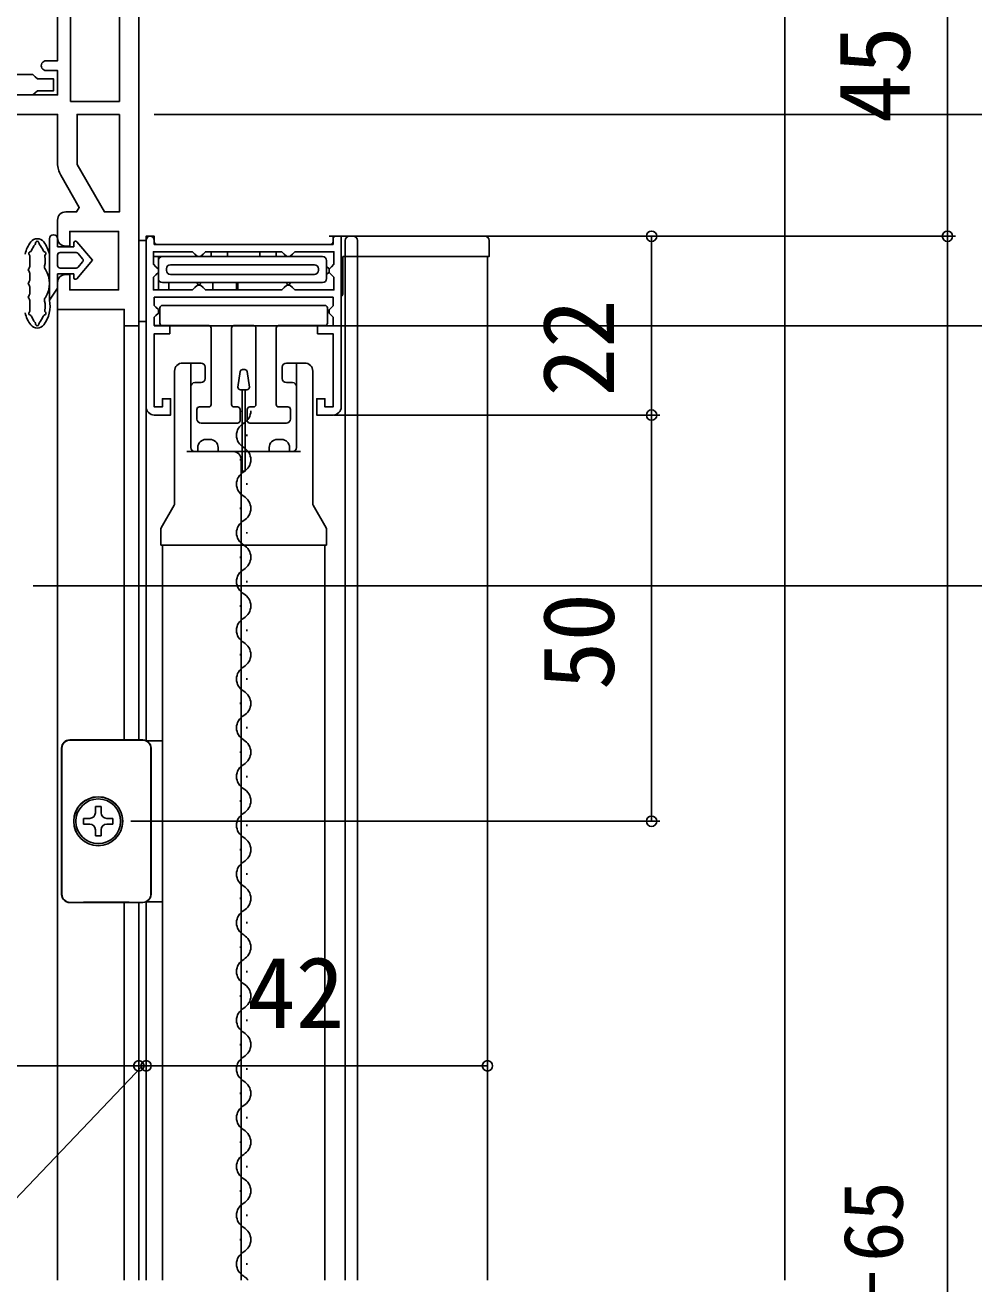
# Model space of a CAD drawing. Units: millimetres, scale not verified. Extents: x -525 to 525, y -783 to 778.
# Drawn here: x -294 to -177.3, y 231.4 to 386.3 of the extents above; entities that cross this region are included whole.
import ezdxf
from ezdxf.enums import TextEntityAlignment as Align

# ---------------------------------------------------------------- set-up
doc = ezdxf.new("R2010")
doc.units = ezdxf.units.MM
doc.header["$LTSCALE"] = 4
for name, color, linetype in [('0-3_YKK_11', 7, 'Continuous'), ('0-5_YKK_12', 2, 'Continuous'), ('0-6_YKK_13', 4, 'Continuous'), ('0-8_YKK_D', 6, 'Continuous'), ('0-A_YSS_K', 3, 'Continuous')]:
    doc.layers.add(name, color=color, linetype=linetype)
doc.styles.add('ＭＳ ゴシック', font='')
doc.styles.get('ＭＳ ゴシック').set_extended_font_data('MS Gothic')

msp = doc.modelspace()

# ---------------------------------------------------------------- linework, layer by layer
at = {"layer": '0-3_YKK_11'}
for p, q in [((-290, 360.1), (-290, 362.3)), ((-262.1, 358.104), (-262.4, 358.404))]:
    msp.add_line(p, q, dxfattribs=at)
for points in [[(-394, 405.3), (-333.4, 405.3), (-333.4, 433.3), (-330, 433.3), (-330, 431.4), (-330.5, 430.9), (-331, 430.4), (-331, 405.3), (-280, 405.3), (-280, 403.8), (-267.5, 403.8), (-267.5, 405.3), (-265, 405.3), (-265, 401.3), (-280, 401.3), (-280, 349.3), (-281.8, 349.3), (-281.8, 351.3), (-290, 351.3), (-290, 354.6)], [(-291.4, 381.9), (-290, 381.9), (-290, 402.9)], [(-331.7, 380.7), (-333.1, 380.7), (-333.1, 377.7), (-290, 377.7), (-290, 380.7), (-291.4, 380.7)], [(-290, 369.273), (-290, 375.3), (-332.6, 375.3)], [(-289, 363.3), (-287.655, 363.3), (-287.327, 363.867), (-289.611, 367.823)], [(-289, 355.6), (-288.5, 355.6), (-288.5, 353.7), (-282.5, 353.7), (-282.5, 360.9), (-288.5, 360.9), (-288.5, 359.1), (-289, 359.1)], [(-279.1, 339.304), (-279.1, 360.304), (-278.1, 360.304), (-278.1, 359.304), (-256.1, 359.304), (-256.1, 360.304), (-255.1, 360.304), (-255.1, 339.304)], [(-262.4, 358.404), (-271.8, 358.404), (-272.1, 358.104), (-272.4, 357.804), (-272.8, 357.804), (-273.1, 358.104), (-273.4, 358.404), (-278.2, 358.404), (-278.2, 356.854), (-277.9, 356.554), (-277.6, 356.254), (-277.6, 355.854), (-277.9, 355.554), (-278.2, 355.254), (-278.2, 353.704), (-273.4, 353.704), (-273.1, 354.004), (-272.8, 354.304), (-272.4, 354.304), (-272.1, 354.004), (-271.8, 353.704), (-262.4, 353.704), (-262.1, 354.004), (-261.8, 354.304), (-261.4, 354.304), (-261.1, 354.004), (-260.8, 353.704), (-256, 353.704), (-256, 355.254), (-256.3, 355.554), (-256.6, 355.854), (-256.6, 356.254), (-256.3, 356.554), (-256, 356.854), (-256, 358.404), (-260.8, 358.404), (-261.1, 358.104), (-261.4, 357.804), (-261.8, 357.804), (-262.1, 358.104)], [(-256.1, 352.804), (-278.1, 352.804), (-278.1, 351.775), (-277.9, 351.575), (-277.6, 351.275), (-277.6, 350.834), (-277.9, 350.534), (-278.1, 350.334), (-278.1, 349.304), (-276.2, 349.304), (-276.2, 348.304), (-278.1, 348.304), (-278.1, 339.304), (-277.1, 339.304), (-277.1, 340.304), (-276.1, 340.304), (-276.1, 338.304), (-278.1, 338.304)], [(-256.1, 338.304), (-258.1, 338.304), (-258.1, 340.304), (-257.1, 340.304), (-257.1, 339.304), (-256.1, 339.304), (-256.1, 348.301), (-258, 348.301), (-258, 349.301), (-256.1, 349.301), (-256.1, 350.354), (-256.3, 350.554), (-256.6, 350.854), (-256.6, 351.254), (-256.3, 351.554), (-256.1, 351.754), (-256.1, 352.804)]]:
    msp.add_lwpolyline(points, dxfattribs=at)
for points in [[(-282.4, 402.9), (-282.4, 376.9), (-288.4, 376.9), (-288.4, 402.9)], [(-282.4, 375.3), (-282.4, 363.3), (-284.229, 363.3), (-287.6, 369.139), (-287.6, 375.3)]]:
    msp.add_lwpolyline(points, close=True, dxfattribs=at)
for centre, radius, start, end in [((-291.4, 381.3), 0.6, 89.99999, 270.00001), ((-287.1, 369.273), 2.9, 179.99998, 209.99999), ((-289, 362.3), 1, 90.00001, 179.99999), ((-289, 360.1), 1, 180.00001, 269.99999), ((-289, 354.6), 1, 90.00001, 179.99999), ((-278.1, 339.304), 1, 180.00001, 269.99999), ((-256.1, 339.304), 1, 270.00001, 359.99999)]:
    msp.add_arc(centre, radius, start, end, dxfattribs=at)
at = {"layer": '0-5_YKK_12'}
for p, q in [((-254.6, 231.815), (-254.6, 357.804)), ((-253.1, 231.815), (-253.1, 357.804)), ((-237.1, 231.815), (-237.1, 357.804)), ((-290, 231.8), (-290, 351.8)), ((-281.8, 349.8), (-281.8, 298.284)), ((-280, 349.8), (-280, 298.287)), ((-279.1, 345.006), (-279.1, 298.241)), ((-267.48, 338.704), (-267.48, 338.804)), ((-266.72, 335.704), (-266.72, 335.904)), ((-267.48, 332.704), (-267.48, 332.904)), ((-266.72, 329.704), (-266.72, 329.904)), ((-267.48, 326.704), (-267.48, 326.904)), ((-266.72, 323.704), (-266.72, 323.904)), ((-277.1, 231.815), (-277.1, 322.304)), ((-267.4, 322.304), (-267.4, 231.815)), ((-257.1, 231.815), (-257.1, 322.304)), ((-267.48, 320.704), (-267.48, 320.904)), ((-266.72, 317.704), (-266.72, 317.904)), ((-267.48, 314.704), (-267.48, 314.904)), ((-266.72, 311.704), (-266.72, 311.904)), ((-267.48, 308.704), (-267.48, 308.904)), ((-266.72, 305.704), (-266.72, 305.904)), ((-267.48, 302.704), (-267.48, 302.904)), ((-266.72, 299.704), (-266.72, 299.904)), ((-267.48, 296.704), (-267.48, 296.904)), ((-266.72, 293.704), (-266.72, 293.904)), ((-267.48, 290.704), (-267.48, 290.904)), ((-266.72, 287.704), (-266.72, 287.904)), ((-267.48, 284.704), (-267.48, 284.904)), ((-266.72, 281.704), (-266.72, 281.904)), ((-267.48, 278.704), (-267.48, 278.904)), ((-281.8, 278.304), (-281.8, 231.8)), ((-280, 278.304), (-280, 231.8)), ((-279.1, 278.388), (-279.1, 231.815)), ((-266.72, 275.704), (-266.72, 275.904)), ((-267.48, 272.704), (-267.48, 272.904)), ((-266.72, 269.704), (-266.72, 269.904)), ((-267.48, 266.704), (-267.48, 266.904)), ((-266.72, 263.704), (-266.72, 263.904)), ((-267.48, 260.704), (-267.48, 260.904)), ((-266.72, 257.704), (-266.72, 257.904)), ((-267.48, 254.704), (-267.48, 254.904)), ((-266.72, 251.704), (-266.72, 251.904)), ((-267.48, 248.704), (-267.48, 248.904)), ((-266.72, 245.704), (-266.72, 245.904)), ((-267.48, 242.704), (-267.48, 242.904)), ((-266.72, 239.704), (-266.72, 239.904)), ((-267.48, 236.704), (-267.48, 236.904)), ((-266.72, 233.704), (-266.72, 233.904))]:
    msp.add_line(p, q, dxfattribs=at)
for centre, start, end in [((-267.939, 338.804), 299.20254, 359.99929), ((-266.262, 335.804), 119.20254, 240.79746), ((-267.939, 332.804), 299.20254, 60.79746), ((-266.262, 329.804), 119.20254, 240.79746), ((-267.939, 326.804), 299.20254, 60.79746), ((-266.262, 323.804), 119.20254, 240.79746), ((-267.939, 320.804), 299.20254, 60.79746), ((-266.262, 317.804), 119.20254, 240.79746), ((-267.939, 314.804), 299.20254, 60.79746), ((-266.262, 311.804), 119.20254, 240.79746), ((-267.939, 308.804), 299.20254, 60.79746), ((-266.262, 305.804), 119.20254, 240.79746), ((-267.939, 302.804), 299.20254, 60.79746), ((-266.262, 299.804), 119.20254, 240.79746), ((-267.939, 296.804), 299.20254, 60.79746), ((-266.262, 293.804), 119.20254, 240.79746), ((-267.939, 290.804), 299.20254, 60.79746), ((-266.262, 287.804), 119.20254, 240.79746), ((-267.939, 284.804), 299.20254, 60.79746), ((-266.262, 281.804), 119.20254, 240.79746), ((-267.939, 278.804), 299.20254, 60.79746), ((-266.262, 275.804), 119.20254, 240.79746), ((-267.939, 272.804), 299.20254, 60.79746), ((-266.262, 269.804), 119.20254, 240.79746), ((-267.939, 266.804), 299.20254, 60.79746), ((-266.262, 263.804), 119.20254, 240.79746), ((-267.939, 260.804), 299.20254, 60.79746), ((-266.262, 257.804), 119.20254, 240.79746), ((-267.939, 254.804), 299.20254, 60.79746), ((-266.262, 251.804), 119.20254, 240.79746), ((-267.939, 248.804), 299.20254, 60.79746), ((-266.262, 245.804), 119.20254, 240.79746), ((-267.939, 242.804), 299.20254, 60.79746), ((-266.262, 239.804), 119.20254, 240.79746), ((-267.939, 236.804), 299.20254, 60.79746), ((-266.262, 233.804), 119.20254, 240.79746), ((-267.939, 230.804), 36.02744, 60.79746)]:
    msp.add_arc(centre, 1.718, start, end, dxfattribs=at)
at = {"layer": '0-6_YKK_13'}
for p, q in [((-291, 360.001), (-291, 352.451)), ((-290, 359), (-290, 360)), ((-288, 359.498), (-288, 359)), ((-285.7, 357.35), (-287.644, 359.629)), ((-279.1, 357.804), (-279.1, 359.804)), ((-278.1, 359.604), (-278.1, 359.804)), ((-256.1, 359.604), (-256.1, 360.004)), ((-255.8, 360.304), (-237.4, 360.304)), ((-254.6, 359.804), (-254.6, 357.804)), ((-253.1, 359.804), (-253.1, 357.804)), ((-288, 359), (-290, 359)), ((-290, 356.7), (-290, 358)), ((-289.7, 358.3), (-287.7, 358.3)), ((-287.472, 358.195), (-286.918, 357.545)), ((-277.8, 359.304), (-256.4, 359.304)), ((-263.1, 359.304), (-271.1, 359.304)), ((-271.1, 358.404), (-271.1, 357.804)), ((-265.1, 359.304), (-269.1, 359.304)), ((-269.1, 357.804), (-269.1, 358.404)), ((-265.1, 358.404), (-265.1, 357.804)), ((-263.1, 357.804), (-263.1, 358.404)), ((-293.4, 356.709), (-293.4, 357.712)), ((-287.7, 356.4), (-289.7, 356.4)), ((-287.644, 355.071), (-285.7, 357.35)), ((-286.918, 357.155), (-287.472, 356.505)), ((-278.2, 357.804), (-257.4, 357.804)), ((-277.6, 357.804), (-277.6, 353.704)), ((-276.1, 356.804), (-258.4, 356.804)), ((-256.9, 355.104), (-256.9, 357.304)), ((-256.596, 356.301), (-256.9, 356.604)), ((-254.9, 353.304), (-254.9, 357.804)), ((-293.4, 355.029), (-293.4, 355.651)), ((-290, 355.7), (-288, 355.7)), ((-290, 353.9), (-290, 355.7)), ((-288, 355.7), (-288, 355.202)), ((-276.6, 356.104), (-276.6, 356.304)), ((-258.4, 355.604), (-276.1, 355.604)), ((-257.9, 356.304), (-257.9, 356.104)), ((-256.9, 355.604), (-256.6, 355.904)), ((-293.4, 353.349), (-293.4, 353.971)), ((-277.1, 354.604), (-257.4, 354.604)), ((-276.3, 353.704), (-276.3, 354.604)), ((-272.6, 354.304), (-272.9, 354.604)), ((-272.3, 354.604), (-272.6, 354.304)), ((-270.9, 354.604), (-270.9, 353.704)), ((-268, 354.604), (-268, 353.704)), ((-267.8, 353.704), (-267.8, 354.604)), ((-293.4, 351.288), (-293.4, 352.291)), ((-257.1, 351.804), (-277.1, 351.804)), ((-277.4, 351.504), (-277.4, 349.604)), ((-256.8, 349.604), (-256.8, 351.504)), ((-277.1, 349.304), (-271.4, 349.304)), ((-271.1, 349.004), (-271.1, 339.604)), ((-268.6, 339.604), (-268.6, 349.004)), ((-268.3, 349.304), (-265.9, 349.304)), ((-265.6, 349.004), (-265.6, 339.604)), ((-263.1, 339.604), (-263.1, 349.004)), ((-262.8, 349.304), (-257.1, 349.304)), ((-272.35, 344.704), (-274.6, 344.704)), ((-273.6, 334.304), (-273.6, 344.704)), ((-271.85, 344.204), (-271.85, 342.804)), ((-262.35, 342.804), (-262.35, 344.204)), ((-261.85, 344.704), (-259.6, 344.704)), ((-260.6, 334.304), (-260.6, 344.704)), ((-275.6, 327.422), (-275.6, 343.704)), ((-267.802, 341.746), (-267.535, 343.646)), ((-267.238, 343.904), (-266.962, 343.904)), ((-266.398, 341.746), (-266.665, 343.646)), ((-258.6, 327.422), (-258.6, 343.704)), ((-273.1, 342.304), (-272.35, 342.304)), ((-267.505, 341.404), (-266.695, 341.404)), ((-266.9, 341.404), (-266.9, 331.404)), ((-261.1, 342.304), (-261.85, 342.304)), ((-271.4, 339.304), (-272.55, 339.304)), ((-267.85, 339.304), (-268.3, 339.304)), ((-265.9, 339.304), (-266.35, 339.304)), ((-261.65, 339.304), (-262.8, 339.304)), ((-272.85, 339.004), (-272.85, 337.804)), ((-267.55, 337.604), (-267.55, 339.004)), ((-266.65, 339.004), (-266.65, 337.604)), ((-261.35, 337.804), (-261.35, 339.004)), ((-272.35, 337.304), (-267.85, 337.304)), ((-266.35, 337.304), (-261.85, 337.304)), ((-271.75, 335.304), (-271.25, 335.304)), ((-262.95, 335.304), (-262.45, 335.304)), ((-274.1, 333.804), (-260.1, 333.804)), ((-272.75, 334.304), (-272.75, 333.804)), ((-270.25, 334.304), (-270.25, 333.804)), ((-263.95, 334.304), (-263.95, 333.804)), ((-261.45, 334.304), (-261.45, 333.804)), ((-267.4, 332.804), (-267.4, 322.304)), ((-277.235, 324.419), (-275.653, 327.199)), ((-258.547, 327.199), (-256.965, 324.419)), ((-277.3, 324.172), (-277.3, 322.304)), ((-256.9, 324.172), (-256.9, 322.304)), ((-277.3, 322.304), (-256.9, 322.304)), ((-288.5, 298.322), (-288.467, 298.288)), ((-279.5, 298.304), (-280, 298.304)), ((-279.516, 298.288), (-279.5, 298.304)), ((-279.5, 298.304), (-279.5, 298.304)), ((-277.517, 298.213), (-277.1, 298.213)), ((-289.467, 297.288), (-289.5, 297.322)), ((-289.5, 279.287), (-289.5, 297.322)), ((-289.467, 279.32), (-289.467, 297.288)), ((-278.5, 297.304), (-278.516, 297.288)), ((-278.516, 297.288), (-278.516, 279.32)), ((-278.5, 279.304), (-278.5, 297.304)), ((-278.5, 297.304), (-278.5, 297.304)), ((-285.35, 290.104), (-284.65, 290.104)), ((-285.35, 289.354), (-285.35, 290.104)), ((-284.65, 290.104), (-284.65, 289.354)), ((-286.8, 287.954), (-286.8, 288.654)), ((-286.8, 288.654), (-286.05, 288.654)), ((-283.95, 288.654), (-283.2, 288.654)), ((-283.2, 288.654), (-283.2, 287.954)), ((-286.05, 287.954), (-286.8, 287.954)), ((-285.35, 286.504), (-285.35, 287.254)), ((-284.65, 287.254), (-284.65, 286.504)), ((-283.2, 287.954), (-283.95, 287.954)), ((-285.35, 286.504), (-284.65, 286.504)), ((-289.5, 279.287), (-289.467, 279.32)), ((-278.516, 279.32), (-278.5, 279.304)), ((-278.5, 279.304), (-278.5, 279.304)), ((-288.467, 278.32), (-288.5, 278.287)), ((-288.5, 278.287), (-282.57, 278.287)), ((-282.57, 278.287), (-282.535, 278.304)), ((-282.535, 278.304), (-280, 278.304)), ((-279.5, 278.304), (-279.516, 278.32))]:
    msp.add_line(p, q, dxfattribs=at)
for points in [[(-330.063, 377.7), (-293.046, 377.7), (-292.75, 377.95), (-292.454, 378.2), (-290.504, 378.2), (-290.504, 379.7), (-292.454, 379.7), (-292.75, 379.95), (-293.046, 380.2), (-330.063, 380.2), (-330.358, 379.95), (-330.654, 379.7), (-332.604, 379.7), (-332.604, 378.2), (-330.654, 378.2), (-330.358, 377.95)], [(-279.1, 349.804), (-280.02, 349.804), (-280.02, 359.804), (-279.1, 359.804)]]:
    msp.add_lwpolyline(points, close=True, dxfattribs=at)
for points in [[(-254.9, 357.804), (-236.9, 357.804), (-236.9, 359.804)], [(-277.6, 355.104), (-277.6, 357.304), (-277.6, 355.104)], [(-291, 352.451), (-290, 353.9), (-291, 352.451)], [(-261.3, 354.604), (-261.6, 354.304), (-261.9, 354.604)], [(-266.9, 331.404), (-267.3, 331.404), (-267.3, 341.404)], [(-288.5, 298.322), (-282.57, 298.322), (-282.535, 298.304), (-280, 298.304)], [(-279.5, 278.304), (-279.5, 278.304), (-280, 278.304)]]:
    msp.add_lwpolyline(points, dxfattribs=at)
for centre, radius in [((-285, 288.303), 3.014), ((-285, 288.304), 3), ((-285, 288.304), 2.75)]:
    msp.add_circle(centre, radius, dxfattribs=at)
for centre, radius, start, end in [((-290.275, 357.301), 3.8, 142.61723, 167.56012), ((-292.5, 359.001), 1, 37.38277, 142.61723), ((-293, 359.498), 0.3, 321.12634, 0.38612), ((-292.5, 359.501), 0.2, 359.61393, 180.38612), ((-292, 359.498), 0.3, 179.61393, 218.87367), ((-294.725, 357.301), 3.8, 11.41207, 37.38277), ((-290.5, 360.001), 0.5, 0.11462, 179.88538), ((-290.5, 360), 0.5, 0.00002, 0.11467), ((-287.798, 359.498), 0.202, 40.46381, 180), ((-278.6, 359.804), 0.5, 90, 180), ((-278.6, 359.804), 0.5, 0, 90), ((-277.8, 359.604), 0.3, 180, 270), ((-256.4, 359.604), 0.3, 270, 0), ((-255.8, 360.004), 0.3, 90, 180), ((-254.1, 359.804), 0.5, 90, 180), ((-253.6, 359.804), 0.5, 0, 90), ((-237.4, 359.804), 0.5, 0, 90), ((-293.352, 358.181), 0.2, 107.41595, 215.89399), ((-294, 357.712), 0.6, 0, 35.89399), ((-293.502, 358.658), 0.3, 287.41595, 337.1967), ((-290.275, 357.301), 3.2, 141.12634, 157.1967), ((-294.725, 357.301), 3.2, 22.8033, 38.87367), ((-291.498, 358.658), 0.3, 202.8033, 252.58405), ((-291.648, 358.181), 0.2, 319.31808, 72.58405), ((-291.269, 357.855), 0.3, 139.31808, 189.09882), ((-289.7, 358), 0.3, 90, 180), ((-287.7, 358), 0.3, 40.46381, 90), ((-294, 356.709), 0.6, 318.59038, 0), ((-291, 356.549), 0.6, 168.58793, 212.63687), ((-294.725, 357.301), 3.2, 348.58793, 9.09882), ((-289.7, 356.7), 0.3, 180, 270), ((-287.7, 356.7), 0.3, 270, 319.53619), ((-287.146, 357.35), 0.3, 319.53619, 40.46381), ((-277.1, 357.304), 0.5, 90, 180), ((-276.1, 356.304), 0.5, 90, 180), ((-258.4, 356.304), 0.5, 0, 90), ((-257.4, 357.304), 0.5, 0, 90), ((-293.4, 356.18), 0.2, 138.59038, 221.40962), ((-294, 355.651), 0.6, 0, 41.40962), ((-294, 355.029), 0.6, 318.59038, 0), ((-294.2, 354.5), 3.2, 327.36313, 32.63687), ((-287.798, 355.202), 0.202, 180.00003, 319.53622), ((-277.1, 355.104), 0.5, 180, 270), ((-276.1, 356.104), 0.5, 180, 270), ((-258.4, 356.104), 0.5, 270, 0), ((-257.4, 355.104), 0.5, 270, 0), ((-293.4, 354.5), 0.2, 138.59038, 221.40962), ((-294, 353.971), 0.6, 0, 41.40962), ((-294, 353.349), 0.6, 318.59038, 0), ((-255.4, 353.304), 0.5, 306.8699, 360), ((-293.4, 352.82), 0.2, 138.59038, 221.40962), ((-294, 352.291), 0.6, 0, 41.40962), ((-294.725, 351.699), 3.8, 322.61723, 11.41207), ((-291, 352.451), 0.6, 147.36313, 191.41207), ((-294.725, 351.699), 3.2, 350.90118, 11.41207), ((-277.1, 351.504), 0.3, 90, 180), ((-257.1, 351.504), 0.3, 0, 90), ((-290.275, 351.699), 3.8, 192.43989, 217.38277), ((-293.352, 350.819), 0.2, 144.106, 252.58405), ((-294, 351.288), 0.6, 324.106, 0), ((-293.502, 350.342), 0.3, 22.8033, 72.58405), ((-290.275, 351.699), 3.2, 202.8033, 218.87367), ((-294.725, 351.699), 3.2, 321.12633, 337.1967), ((-291.498, 350.342), 0.3, 107.41595, 157.1967), ((-291.648, 350.819), 0.2, 287.41595, 40.68193), ((-291.269, 351.145), 0.3, 170.90118, 220.68193), ((-292.5, 349.999), 1, 217.38277, 322.61723), ((-293, 349.502), 0.3, 359.61392, 38.87367), ((-292.5, 349.499), 0.2, 179.61392, 0.38608), ((-292, 349.502), 0.3, 141.12633, 180.38608), ((-277.1, 349.604), 0.3, 180, 270), ((-271.4, 349.004), 0.3, 0, 90), ((-268.3, 349.004), 0.3, 90, 180), ((-265.9, 349.004), 0.3, 0, 90), ((-262.8, 349.004), 0.3, 90, 180), ((-257.1, 349.604), 0.3, 270, 0), ((-274.6, 343.704), 1, 90, 180), ((-272.35, 344.204), 0.5, 0, 90), ((-261.85, 344.204), 0.5, 90, 180), ((-259.6, 343.704), 1, 360, 90), ((-272.35, 342.804), 0.5, 270, 0), ((-267.238, 343.604), 0.3, 90, 172), ((-266.962, 343.604), 0.3, 8, 90), ((-261.85, 342.804), 0.5, 180, 270), ((-273.1, 341.804), 0.5, 90, 180), ((-267.505, 341.704), 0.3, 172, 270), ((-266.695, 341.704), 0.3, 270, 8), ((-261.1, 341.804), 0.5, 360, 90), ((-272.55, 339.004), 0.3, 90, 180), ((-271.4, 339.604), 0.3, 270, 0), ((-268.3, 339.604), 0.3, 180, 270), ((-267.85, 339.004), 0.3, 0, 90), ((-266.35, 339.004), 0.3, 90, 180), ((-265.9, 339.604), 0.3, 270, 360), ((-262.8, 339.604), 0.3, 180, 270), ((-261.65, 339.004), 0.3, 360, 90), ((-272.35, 337.804), 0.5, 180, 270), ((-261.85, 337.804), 0.5, 270, 360), ((-267.85, 337.604), 0.3, 270, 0), ((-266.35, 337.604), 0.3, 180, 270), ((-271.75, 334.304), 1, 90, 180), ((-271.25, 334.304), 1, 360, 90), ((-262.95, 334.304), 1, 90, 180), ((-262.45, 334.304), 1, 360, 90), ((-273.1, 334.304), 0.5, 180, 270), ((-268.4, 332.804), 1, 360, 90), ((-261.1, 334.304), 0.5, 270, 360), ((-276.1, 327.422), 0.5, 333.43495, 0), ((-258.1, 327.422), 0.5, 180, 206.56505), ((-276.8, 324.172), 0.5, 150.35587, 180), ((-257.4, 324.172), 0.5, 0, 29.64413), ((-288.467, 297.288), 1, 90, 179.99489), ((-279.516, 297.288), 1, 0.00511, 90), ((-279.5, 297.304), 1, 0.00209, 90), ((-286.05, 289.354), 0.7, 270, 360), ((-283.95, 289.354), 0.7, 180, 270), ((-286.05, 287.254), 0.7, 0, 90), ((-283.95, 287.254), 0.7, 90, 180), ((-288.467, 279.32), 1, 180.00511, 270), ((-279.516, 279.32), 1, 270, 359.99489), ((-279.5, 279.304), 1, 270, 359.99802)]:
    msp.add_arc(centre, radius, start, end, dxfattribs=at)
for centre, major_axis, ratio, start_param, end_param in [((-288.5, 297.322), (-0.707, 0.707), 0.999924, 5.4978252, 7.0685454), ((-284, 298.41), (-14.625, 0), 0.008727, 1.2604153, 1.8824345), ((-277.5, 298.231), (-2, 0), 0.008727, 0.6324882, 1.5620697), ((-288.5, 279.287), (0.707, 0.707), 0.999924, 2.3562326, 3.9269527), ((-284, 278.198), (-14.625, 0), 0.008727, 4.4007508, 5.02277), ((-277.5, 278.378), (-2, 0), 0.008727, 4.5110311, 5.6551818)]:
    msp.add_ellipse(centre, major_axis=major_axis, ratio=ratio, start_param=start_param, end_param=end_param, dxfattribs=at)
at = {"layer": '0-8_YKK_D'}
for p, q in [((-180.5, 405.304), (-180.5, 360.304)), ((-278.128, 375.3), (-119.5, 375.3)), ((-262, 375.3), (-99.5, 375.3)), ((-261, 375.3), (-99.5, 375.3)), ((-256.6, 360.304), (-179.5, 360.304)), ((-255.5, 360.304), (-215.9, 360.304)), ((-253.5, 360.304), (-179.5, 360.304)), ((-216.9, 338.304), (-216.9, 360.304)), ((-180.5, 75.304), (-180.5, 360.304)), ((-278.128, 349.3), (-119.5, 349.3)), ((-278, 349.3), (-119.5, 349.3)), ((-252.1, 349.3), (-139.5, 349.3)), ((-256, 338.304), (-215.9, 338.304)), ((-255, 338.304), (-215.9, 338.304)), ((-216.9, 338.304), (-216.9, 288.303)), ((-293, 317.3), (-119.5, 317.3)), ((-280.987, 288.303), (-215.9, 288.303)), ((-395, 258.198), (-280, 258.198)), ((-280, 258.198), (-282.55, 258.198)), ((-279.1, 258.198), (-280, 258.198)), ((-279.1, 258.198), (-280, 258.198)), ((-279.1, 258.198), (-237.1, 258.198)), ((-279.1, 258.198), (-276.55, 258.198))]:
    msp.add_line(p, q, dxfattribs=at)
msp.add_lwpolyline([(-279.55, 258.198), (-298.635, 238.198), (-322.066, 238.198)], dxfattribs=at)
for centre in [(-216.9, 360.304), (-180.5, 360.304), (-180.5, 360.304), (-216.9, 338.304), (-216.9, 338.304), (-216.9, 288.303), (-280, 258.198), (-280, 258.198), (-279.1, 258.198), (-279.1, 258.198), (-237.1, 258.198)]:
    msp.add_circle(centre, 0.637, dxfattribs=at)
at = {"layer": '0-A_YSS_K'}
msp.add_line((-200.5, 231.8), (-200.5, 388.8), dxfattribs=at)

# ---------------------------------------------------------------- texts
at = {"layer": '0-8_YKK_D', "style": 'ＭＳ ゴシック'}
for s, height, p in [('45', 8.798, (-182.5, 374.213)), ('22', 8.798, (-218.9, 340.577)), ('50', 8.798, (-218.9, 304.44)), ('網戸出来高＝Ｈ－65', 7.331, (-183.807, 154.054))]:
    msp.add_text(s, height=height, rotation=90, dxfattribs=at).set_placement(p, align=Align.BOTTOM_LEFT)
msp.add_text('42', height=8.798, dxfattribs=at).set_placement((-266.691, 260.198), align=Align.BOTTOM_LEFT)

doc.saveas('drawing.dxf')
